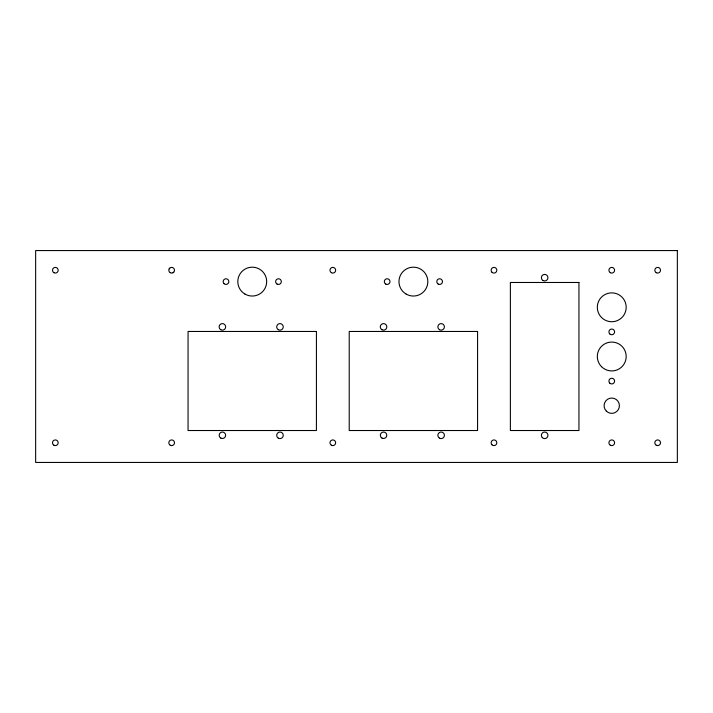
<?xml version="1.0" encoding="UTF-8"?>
<svg xmlns="http://www.w3.org/2000/svg" width="713" height="713" viewBox="0 0 713 713"><rect width="100%" height="100%" fill="white"/><g stroke="black" fill="none" stroke-linecap="round" stroke-linejoin="round"><path stroke-width="1.07" d="M169.195 268.819L169.649 268.231M173.081 272.696L173.669 272.25M677.35 250.557L35.65 250.557L35.65 462.443L677.35 462.443L677.35 250.557M578.947 282.482L510.374 282.482L510.374 430.518L578.947 430.518L578.947 282.482M316.42 331.465L188.063 331.465L188.063 430.518L316.42 430.518L316.42 331.465M477.576 331.465L349.218 331.465L349.218 430.518L477.576 430.518L477.576 331.465M406.178 294.104A14.429 14.429 0 0 0 427.827 281.608A14.429 14.429 0 0 0 406.178 269.113A14.429 14.429 0 0 0 406.178 294.104M245.022 294.104A14.429 14.429 0 0 0 266.671 281.608A14.429 14.429 0 0 0 245.022 269.113A14.429 14.429 0 0 0 245.022 294.104M606.335 411.116A7.656 7.656 0 0 0 619.142 407.684A7.656 7.656 0 0 0 609.767 398.309A7.656 7.656 0 0 0 606.335 411.116M601.549 366.705A14.429 14.429 0 0 0 625.693 360.234A14.429 14.429 0 0 0 608.011 342.561A14.429 14.429 0 0 0 601.549 366.705M601.549 317.508A14.429 14.429 0 0 0 625.693 311.037A14.429 14.429 0 0 0 608.011 293.364A14.429 14.429 0 0 0 601.549 317.508M609.74 383.113A2.843 2.843 0 0 0 614.499 381.838A2.843 2.843 0 0 0 611.014 378.353A2.843 2.843 0 0 0 609.74 383.113M609.74 333.907A2.843 2.843 0 0 0 614.499 332.632A2.843 2.843 0 0 0 611.014 329.156A2.843 2.843 0 0 0 609.74 333.907M656.245 445.224A2.843 2.843 0 0 0 660.514 442.764A2.843 2.843 0 0 0 656.245 440.304A2.843 2.843 0 0 0 656.245 445.224M610.328 272.696A2.843 2.843 0 0 0 614.597 270.236A2.843 2.843 0 0 0 610.328 267.776A2.843 2.843 0 0 0 610.328 272.696M656.245 272.696A2.843 2.843 0 0 0 660.514 270.236A2.843 2.843 0 0 0 656.245 267.776A2.843 2.843 0 0 0 656.245 272.696M438.21 284.068A2.843 2.843 0 0 0 442.479 281.608A2.843 2.843 0 0 0 438.21 279.148A2.843 2.843 0 0 0 438.21 284.068M385.733 284.068A2.843 2.843 0 0 0 389.993 281.608A2.843 2.843 0 0 0 385.733 279.148A2.843 2.843 0 0 0 385.733 284.068M223.989 283.614A2.843 2.843 0 0 0 228.748 282.339A2.843 2.843 0 0 0 225.263 278.863A2.843 2.843 0 0 0 223.989 283.614M277.054 284.068A2.843 2.843 0 0 0 281.323 281.608A2.843 2.843 0 0 0 277.054 279.148A2.843 2.843 0 0 0 277.054 284.068M491.961 444.769A2.843 2.843 0 0 0 496.72 443.495A2.843 2.843 0 0 0 493.236 440.019A2.843 2.843 0 0 0 491.961 444.769M491.961 272.25A2.843 2.843 0 0 0 496.72 270.976A2.843 2.843 0 0 0 493.236 267.491A2.843 2.843 0 0 0 491.961 272.25M331.393 272.696A2.843 2.843 0 0 0 335.663 270.236A2.843 2.843 0 0 0 331.393 267.776A2.843 2.843 0 0 0 331.393 272.696M331.393 445.224A2.843 2.843 0 0 0 335.663 442.764A2.843 2.843 0 0 0 331.393 440.304A2.843 2.843 0 0 0 331.393 445.224M170.238 445.224A2.843 2.843 0 0 0 174.507 442.764A2.843 2.843 0 0 0 170.238 440.304A2.843 2.843 0 0 0 170.238 445.224M170.238 272.696A2.843 2.843 0 0 0 174.507 270.236A2.843 2.843 0 0 0 170.238 267.776A2.843 2.843 0 0 0 170.238 272.696M53.912 445.224A2.843 2.843 0 0 0 58.172 442.764A2.843 2.843 0 0 0 53.912 440.304A2.843 2.843 0 0 0 53.912 445.224M53.912 272.696A2.843 2.843 0 0 0 58.172 270.236A2.843 2.843 0 0 0 53.912 267.776A2.843 2.843 0 0 0 53.912 272.696M542.343 437.648A3.28 3.28 0 0 0 547.834 436.178A3.28 3.28 0 0 0 543.814 432.158A3.28 3.28 0 0 0 542.343 437.648M543.021 280.512A3.28 3.28 0 0 0 547.94 277.669A3.28 3.28 0 0 0 543.021 274.835A3.28 3.28 0 0 0 543.021 280.512M610.328 445.224A2.843 2.843 0 0 0 614.597 442.764A2.843 2.843 0 0 0 610.328 440.304A2.843 2.843 0 0 0 610.328 445.224M220.78 438.067A3.226 3.226 0 0 0 225.62 435.269A3.226 3.226 0 0 0 220.78 432.479A3.226 3.226 0 0 0 220.78 438.067M278.337 438.165A3.28 3.28 0 0 0 283.257 435.331A3.28 3.28 0 0 0 278.337 432.488A3.28 3.28 0 0 0 278.337 438.165M278.337 329.709A3.28 3.28 0 0 0 283.257 326.875A3.28 3.28 0 0 0 278.337 324.032A3.28 3.28 0 0 0 278.337 329.709M220.754 329.709A3.28 3.28 0 0 0 225.673 326.875A3.28 3.28 0 0 0 220.754 324.032A3.28 3.28 0 0 0 220.754 329.709M381.945 438.067A3.226 3.226 0 0 0 386.776 435.269A3.226 3.226 0 0 0 381.945 432.479A3.226 3.226 0 0 0 381.945 438.067M439.493 438.165A3.28 3.28 0 0 0 444.413 435.331A3.28 3.28 0 0 0 439.493 432.488A3.28 3.28 0 0 0 439.493 438.165M439.493 329.709A3.28 3.28 0 0 0 444.413 326.875A3.28 3.28 0 0 0 439.493 324.032A3.28 3.28 0 0 0 439.493 329.709M381.91 329.709A3.28 3.28 0 0 0 386.829 326.875A3.28 3.28 0 0 0 381.91 324.032A3.28 3.28 0 0 0 381.91 329.709"/></g></svg>
